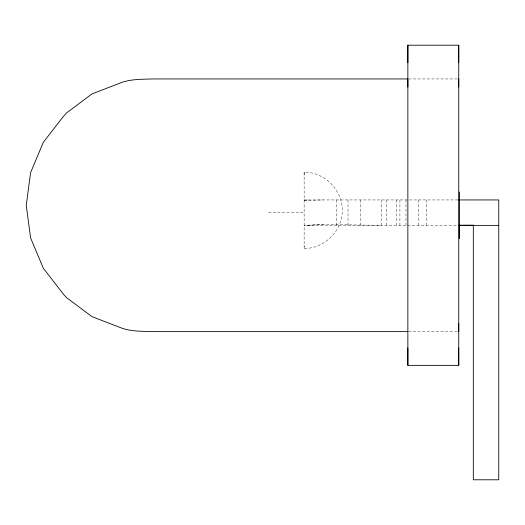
<?xml version="1.0" encoding="UTF-8"?>
<svg xmlns="http://www.w3.org/2000/svg" width="525" height="525" viewBox="0 0 525 525"><rect width="100%" height="100%" fill="white"/><g stroke="black" fill="none" stroke-linecap="round" stroke-linejoin="round"><path stroke-width="0.39" stroke-dasharray="2.62 1.97" d="M304.139 248.502L304.139 172.18C324.581 172.049 342.405 189.919 342.3 210.341C342.405 230.764 324.581 248.633 304.139 248.502L304.139 245.825M336.643 225.382L336.643 199.94M348.029 225.382L348.029 199.94M360.623 225.382L360.623 199.94M381.734 199.94L381.734 225.382L323.223 224.411L304.139 225.382L459.329 225.382M386.584 225.382L386.584 199.94M396.283 225.382L396.283 199.94M399.912 225.382L399.912 199.94M405.983 225.382L405.983 199.94M418.55 225.382L418.55 199.94M426.595 225.382L426.595 199.94M457.905 199.94L304.139 199.94L304.139 200.465L307.433 199.94M307.433 225.382L323.223 224.411M304.139 200.465L323.223 199.94M408.673 78.94L457.938 78.94M268.4 212.664L304.139 212.664M408.667 331.629L458.745 331.629M304.139 172.18L304.139 174.858"/><path stroke-width="0.79" d="M458.745 45.209L458.745 365.361L407.859 365.361L407.866 45.209L458.745 45.209L458.745 62.639M459.329 192.012L459.329 238.448L459.329 225.186L473.812 225.186M473.307 225.382L473.307 479.791L498.75 479.791L498.75 199.94L458.725 199.94M458.627 225.382L498.75 225.382M407.859 331.629L153.451 331.629C142.839 331.242 131.808 331.649 121.656 328.092L92.019 316.667L66.57 297.655L63.505 294.276L43.293 268.209L30.581 237.858L26.25 205.282L30.581 172.705L43.293 142.354L63.505 116.287L66.57 112.908L92.019 93.896L121.656 82.478C131.808 78.921 142.839 79.321 153.458 78.934L407.866 78.94L407.866 87.058M458.745 78.94L458.745 87.058M458.745 323.512L458.745 331.629M458.745 347.924L458.745 365.361M407.866 45.209L407.866 62.639M407.859 347.924L407.859 365.361"/></g></svg>
